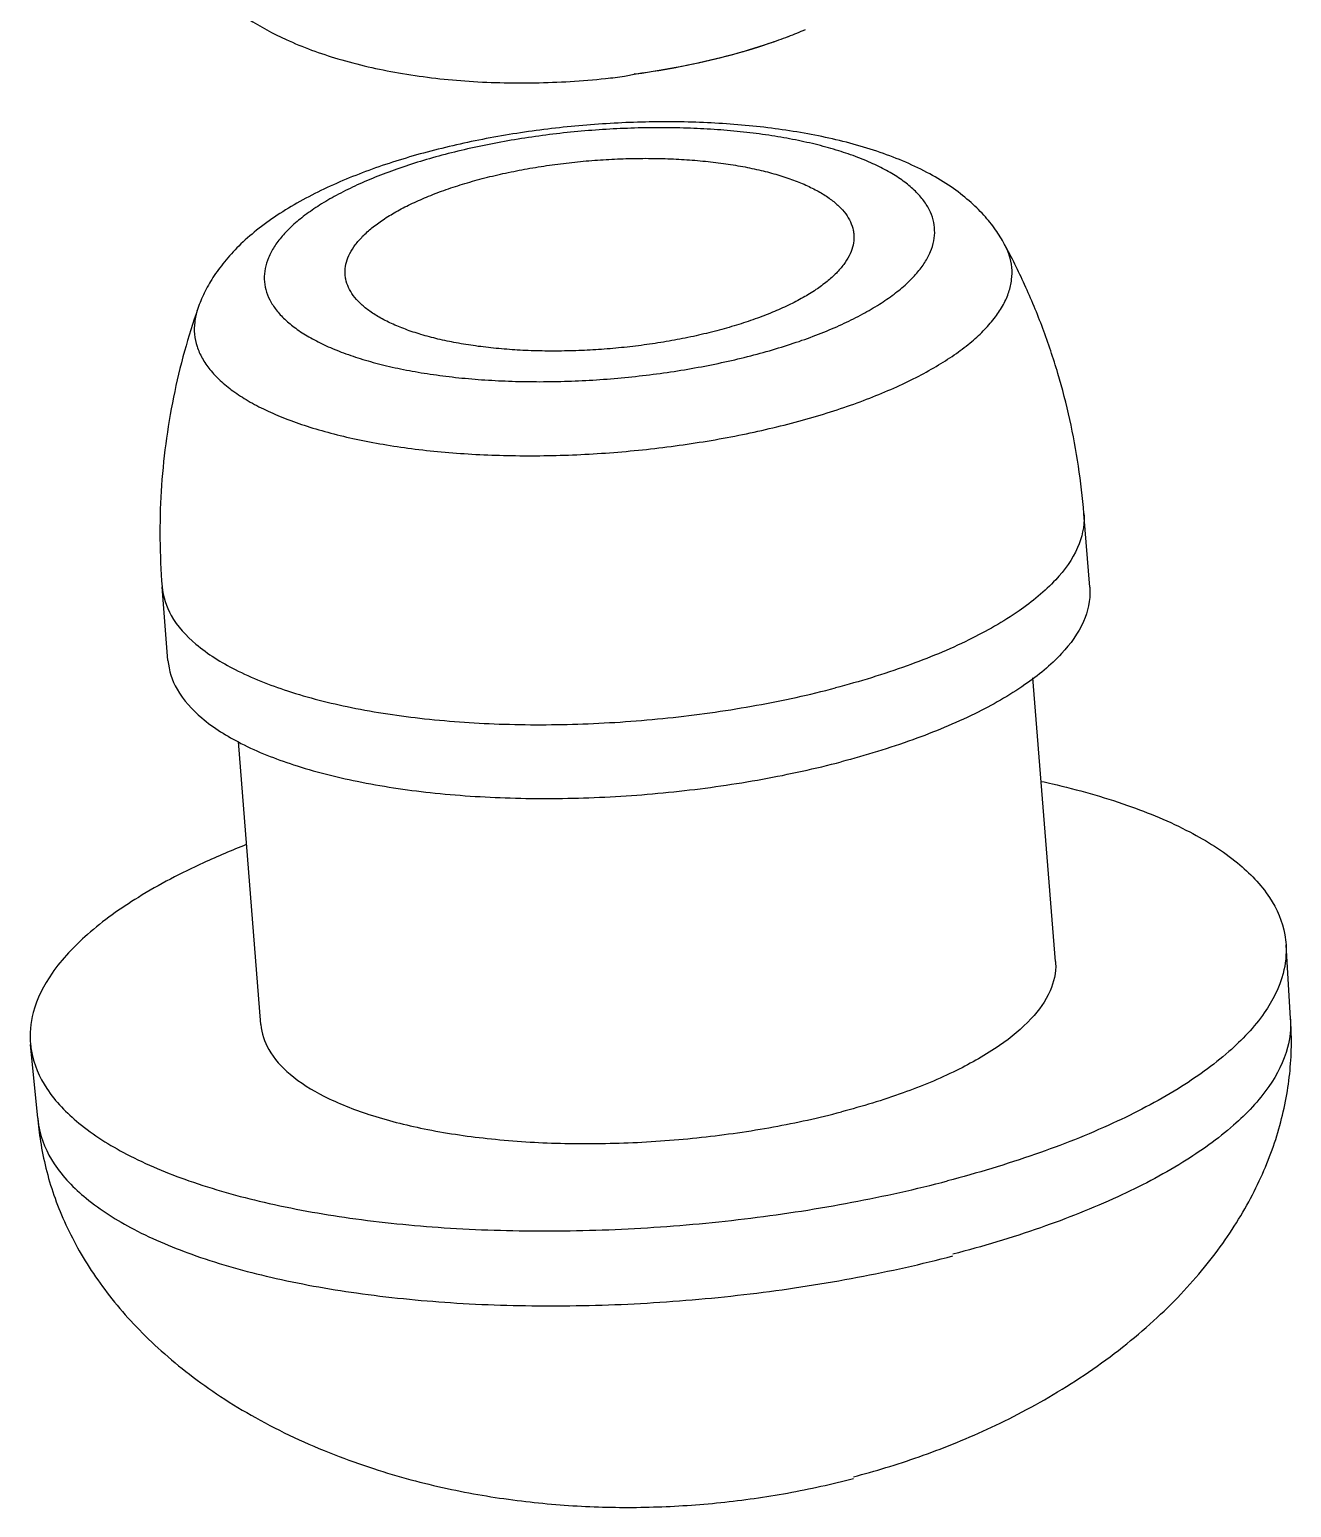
# Model space of a CAD drawing. Header units: millimetres. Extents: x 1571 to 1968, y -272 to 59.
# Drawn here: x 1701.68 to 1709.59, y -272.29 to -263.02 of the extents above; entities that cross this region are included whole.
import ezdxf

# ---------------------------------------------------------------- set-up
doc = ezdxf.new("R2010")
doc.units = ezdxf.units.MM
doc.layers.add('02___PRT_ALL_AXES', color=7, linetype='Continuous')

msp = doc.modelspace()

# ---------------------------------------------------------------- linework, layer by layer
at = {"color": 7, "linetype": 'Continuous'}
for p, q in [((1706.4367, -263.0615), (1706.438, -263.061)), ((1705.4094, -263.3115), (1705.4096, -263.3115)), ((1705.4096, -263.3115), (1705.4702, -263.2971)), ((1705.4097, -263.3115), (1705.4819, -263.2952)), ((1705.4756, -263.2967), (1705.4702, -263.2971)), ((1705.4756, -263.2967), (1705.482, -263.2958))]:
    msp.add_line(p, q, dxfattribs=at)
for centre, radius, start, end in [((1705.2178, -259.8797), 3.4073, 290.98475, 292.90921), ((1704.7386, -257.8991), 5.4473, 277.71894, 277.84331)]:
    msp.add_arc(centre, radius, start, end, dxfattribs=at)
for points, start_tangent, end_tangent in [([(1703.0502, -262.9519), (1703.2868, -263.0806), (1703.6125, -263.2013), (1703.9924, -263.2896), (1704.409, -263.3404), (1704.8464, -263.3522), (1705.2916, -263.3251), (1705.4094, -263.3115)], (0.838936, -0.544231), (0.992003, 0.126218)), ([(1705.482, -263.2955), (1705.7706, -263.2475), (1706.0559, -263.1826), (1706.3198, -263.1037), (1706.4367, -263.0615)], (0.990645, 0.136465), (0.933798, 0.3578)), ([(1705.482, -263.2958), (1705.7673, -263.2485), (1706.0519, -263.1838), (1706.3171, -263.1046), (1706.4367, -263.0615)], (0.990613, 0.136698), (0.933795, 0.357808)), ([(1707.7937, -264.365), (1707.7368, -264.2733), (1707.6635, -264.1822), (1707.5715, -264.0925), (1707.4586, -264.0054), (1707.3247, -263.9236), (1707.1743, -263.8507), (1707.013, -263.7885), (1706.8446, -263.7367), (1706.6704, -263.6942), (1706.4913, -263.6602), (1706.3078, -263.6339), (1706.1203, -263.6148), (1705.9295, -263.6026), (1705.7361, -263.5971), (1705.5409, -263.5981), (1705.3446, -263.6056), (1705.1481, -263.6194), (1704.9524, -263.6393), (1704.7584, -263.6655), (1704.5667, -263.6978), (1704.3784, -263.7362), (1704.1942, -263.7807)], (-0.474955, 0.88001), (-0.967364, -0.253392)), ([(1706.2218, -265.0585), (1706.3764, -265.0149), (1706.5231, -264.9669), (1706.6606, -264.9152), (1706.788, -264.8599), (1706.9043, -264.8015), (1707.0087, -264.7404), (1707.1004, -264.6771), (1707.1789, -264.612), (1707.2434, -264.5456), (1707.2937, -264.4784), (1707.3292, -264.4108), (1707.3497, -264.3434), (1707.3552, -264.2766), (1707.3455, -264.2109), (1707.3207, -264.1467), (1707.281, -264.0846), (1707.2267, -264.025), (1707.1582, -263.9684), (1707.076, -263.915), (1706.9806, -263.8654), (1706.8728, -263.8198), (1706.7533, -263.7786), (1706.6229, -263.7421), (1706.4828, -263.7106), (1706.3337, -263.6842), (1706.1769, -263.6633), (1706.0134, -263.6478), (1705.8444, -263.638), (1705.6712, -263.6339), (1705.4949, -263.6355), (1705.3169, -263.6429), (1705.1385, -263.6559), (1704.9608, -263.6745), (1704.7853, -263.6986), (1704.6132, -263.7279), (1704.4456, -263.7623), (1704.2841, -263.8014)], (0.967364, 0.253392), (-0.967364, -0.253392)), ([(1704.1942, -263.7807), (1704.0185, -263.8304), (1703.8481, -263.8863), (1703.6833, -263.9489), (1703.5248, -264.0187), (1703.3736, -264.0965), (1703.2315, -264.1828), (1703.1023, -264.2769), (1702.9909, -264.3756), (1702.9, -264.4754), (1702.8287, -264.5738), (1702.7741, -264.6709), (1702.7338, -264.7672)], (-0.967364, -0.253392), (-0.329952, -0.943998)), ([(1704.2841, -263.8014), (1704.1295, -263.8451), (1703.9828, -263.893), (1703.8453, -263.9448), (1703.718, -264.0001), (1703.6017, -264.0585), (1703.4973, -264.1195), (1703.4055, -264.1828), (1703.327, -264.2479), (1703.2625, -264.3143), (1703.2123, -264.3815), (1703.1767, -264.4491), (1703.1562, -264.5166), (1703.1507, -264.5834), (1703.1604, -264.6491), (1703.1852, -264.7132), (1703.2249, -264.7753), (1703.2792, -264.8349), (1703.3477, -264.8916), (1703.43, -264.9449), (1703.5253, -264.9946), (1703.6332, -265.0402), (1703.7527, -265.0813), (1703.883, -265.1178), (1704.0232, -265.1494), (1704.1722, -265.1757), (1704.3291, -265.1967), (1704.4926, -265.2121), (1704.6615, -265.2219), (1704.8348, -265.226), (1705.011, -265.2244), (1705.189, -265.2171), (1705.3675, -265.204), (1705.5451, -265.1854), (1705.7206, -265.1614), (1705.8928, -265.1321), (1706.0603, -265.0977), (1706.2218, -265.0585)], (-0.967364, -0.253392), (0.967364, 0.253392)), ([(1704.5176, -263.9529), (1704.6475, -263.9216), (1704.7823, -263.8943), (1704.9208, -263.8714), (1705.0621, -263.853), (1705.2048, -263.8392), (1705.348, -263.8302), (1705.4903, -263.826), (1705.6309, -263.8267), (1705.7683, -263.8322), (1705.9016, -263.8425), (1706.0297, -263.8576), (1706.1515, -263.8773), (1706.2661, -263.9014), (1706.3725, -263.9298), (1706.47, -263.9622), (1706.5575, -263.9983), (1706.6347, -264.038), (1706.7006, -264.0808), (1706.755, -264.1264), (1706.7972, -264.1745), (1706.827, -264.2246), (1706.8441, -264.2764), (1706.8479, -264.3032)], (0.967364, 0.253392), (0.079279, -0.996852)), ([(1703.658, -264.5568), (1703.6575, -264.5306), (1703.666, -264.4767), (1703.6873, -264.4225), (1703.7212, -264.3684), (1703.7675, -264.3148), (1703.8257, -264.262), (1703.8954, -264.2107), (1703.976, -264.1611), (1704.0669, -264.1137), (1704.1674, -264.0688), (1704.2766, -264.0268), (1704.3937, -263.9881), (1704.5176, -263.9529)], (-0.079258, 0.996854), (0.967364, 0.253392)), ([(1706.8479, -264.3032), (1706.8485, -264.3294), (1706.8399, -264.3832), (1706.8186, -264.4374), (1706.7847, -264.4916), (1706.7385, -264.5452), (1706.6802, -264.5979), (1706.6106, -264.6492), (1706.5299, -264.6989), (1706.439, -264.7463), (1706.3385, -264.7912), (1706.2294, -264.8331), (1706.1123, -264.8719), (1705.9883, -264.907)], (0.079279, -0.996852), (-0.967364, -0.253392)), ([(1706.4579, -265.4861), (1706.6372, -265.4356), (1706.8077, -265.3805), (1706.9682, -265.3211), (1707.1178, -265.2578), (1707.2554, -265.191), (1707.3802, -265.1212), (1707.4914, -265.0487), (1707.5882, -264.9741), (1707.6699, -264.8979), (1707.7362, -264.8205), (1707.7865, -264.7424), (1707.8205, -264.6642), (1707.838, -264.5864), (1707.839, -264.5094), (1707.8232, -264.4338), (1707.7937, -264.365)], (0.967364, 0.253392), (-0.474816, 0.880085)), ([(1705.9883, -264.907), (1705.8585, -264.9384), (1705.7236, -264.9656), (1705.5851, -264.9885), (1705.4438, -265.007), (1705.3011, -265.0207), (1705.1579, -265.0298), (1705.0156, -265.034), (1704.875, -265.0333), (1704.7376, -265.0278), (1704.6043, -265.0174), (1704.4762, -265.0024), (1704.3544, -264.9827), (1704.2398, -264.9586), (1704.1334, -264.9302), (1704.036, -264.8978), (1703.9484, -264.8616), (1703.8712, -264.8219), (1703.8053, -264.7792), (1703.7509, -264.7335), (1703.7087, -264.6855), (1703.6789, -264.6353), (1703.6618, -264.5836), (1703.658, -264.5568)], (-0.967364, -0.253392), (-0.079258, 0.996854)), ([(1702.7338, -264.7672), (1702.7314, -264.7744), (1702.7139, -264.8523), (1702.713, -264.9293), (1702.7287, -265.0049), (1702.7609, -265.0787), (1702.8095, -265.1501), (1702.874, -265.2188), (1702.9542, -265.2842), (1703.0493, -265.3459), (1703.159, -265.4036), (1703.2823, -265.4568), (1703.4186, -265.5053), (1703.5669, -265.5487), (1703.7263, -265.5867), (1703.8958, -265.619), (1704.0742, -265.6456), (1704.2604, -265.6661), (1704.4532, -265.6805), (1704.6513, -265.6886), (1704.8535, -265.6905), (1705.0584, -265.686), (1705.2648, -265.6753), (1705.4712, -265.6584), (1705.6763, -265.6354), (1705.8788, -265.6065), (1706.0775, -265.5718), (1706.2709, -265.5316), (1706.4579, -265.4861)], (-0.329886, -0.944021), (0.967364, 0.253392))]:
    msp.add_spline(points, degree=3, dxfattribs=dict(at, start_tangent=start_tangent, end_tangent=end_tangent))
at = {"layer": '02___PRT_ALL_AXES', "color": 7, "linetype": 'Continuous'}
for p, q in [((1708.3279, -266.515), (1708.2911, -266.052)), ((1702.5461, -266.9746), (1702.5093, -266.5117)), ((1708.1131, -268.8615), (1707.9718, -267.0832)), ((1703.1289, -269.2578), (1702.9878, -267.4834)), ((1709.5874, -269.2204), (1709.5593, -268.7568)), ((1701.7298, -269.8451), (1701.6843, -269.3828))]:
    msp.add_line(p, q, dxfattribs=at)
for centre, radius, start, end in [((1709.038, -269.2514), 0.55, 2.97713, 3.23046), ((1703.6298, -269.694), 1.9059, 184.54556, 184.85081), ((1702.2604, -269.8054), 0.5319, 185.36587, 187.94085)]:
    msp.add_arc(centre, radius, start, end, dxfattribs=at)
for points, start_tangent, end_tangent in [([(1708.2911, -266.052), (1708.2571, -265.7562), (1708.2027, -265.4632), (1708.128, -265.1747), (1708.0333, -264.8923), (1707.9195, -264.6178), (1707.7937, -264.365)], (-0.079247, 0.996855), (-0.474955, 0.88001)), ([(1702.7338, -264.7672), (1702.65, -265.0356), (1702.581, -265.3234), (1702.5321, -265.6166), (1702.5037, -265.9135), (1702.496, -266.2124), (1702.5093, -266.5117)], (-0.329952, -0.943998), (0.079247, -0.996855)), ([(1708.291, -266.052), (1708.2919, -266.0654), (1708.2517, -266.2664), (1708.1143, -266.4679), (1707.8846, -266.6631), (1707.5702, -266.8452), (1707.182, -267.0082), (1706.733, -267.1465)], (0.082518, -0.99659), (-0.967364, -0.253392)), ([(1702.5093, -266.5117), (1702.5667, -266.6919), (1702.7214, -266.8715), (1702.9674, -267.0311), (1703.2962, -267.1651), (1703.6967, -267.2691), (1704.1551, -267.3394), (1704.656, -267.3738), (1705.1822, -267.3709), (1705.7158, -267.331), (1706.2387, -267.2553), (1706.733, -267.1465)], (0.082518, -0.99659), (0.967364, 0.253392)), ([(1708.3278, -266.5151), (1708.3287, -266.5284), (1708.2885, -266.7294), (1708.1511, -266.9309), (1707.9214, -267.126), (1707.607, -267.3082), (1707.2188, -267.4712), (1706.7698, -267.6095)], (0.082356, -0.996603), (-0.967364, -0.253392)), ([(1702.5461, -266.9746), (1702.6035, -267.1548), (1702.7583, -267.3345), (1703.0042, -267.494), (1703.333, -267.6281), (1703.7335, -267.7321), (1704.1919, -267.8024), (1704.6928, -267.8367), (1705.219, -267.8339), (1705.7526, -267.794), (1706.2755, -267.7183), (1706.7698, -267.6095)], (0.082356, -0.996603), (0.967364, 0.253392)), ([(1708.0242, -267.7324), (1708.0933, -267.7479), (1708.5644, -267.8828), (1708.9552, -268.0498), (1709.255, -268.2443), (1709.4557, -268.461), (1709.5518, -268.6941), (1709.5591, -268.7567)], (0.976983, -0.213316), (0.056536, -0.998401)), ([(1703.0374, -268.1291), (1702.7688, -268.2431), (1702.3605, -268.4597), (1702.0411, -268.6927), (1701.8194, -268.9357), (1701.7013, -269.1821), (1701.6845, -269.3829)], (-0.930987, -0.365052), (0.093799, -0.995591)), ([(1709.5591, -268.7567), (1709.5407, -268.9372), (1709.4227, -269.1836), (1709.2009, -269.4266), (1708.8815, -269.6596), (1708.4732, -269.8762), (1707.9871, -270.0706), (1707.4364, -270.2374)], (0.056536, -0.998401), (-0.967364, -0.253392)), ([(1708.1131, -268.8616), (1708.1139, -268.8731), (1708.0792, -269.0463), (1707.9608, -269.22), (1707.7627, -269.3883), (1707.4917, -269.5453), (1707.157, -269.6859), (1706.77, -269.805)], (0.082356, -0.996603), (-0.967364, -0.253392)), ([(1703.1289, -269.2577), (1703.1784, -269.4131), (1703.3118, -269.568), (1703.5238, -269.7055), (1703.8072, -269.8211), (1704.1525, -269.9107), (1704.5477, -269.9714), (1704.9795, -270.001), (1705.4331, -269.9985), (1705.8931, -269.9641), (1706.3439, -269.8989), (1706.77, -269.805)], (0.082356, -0.996603), (0.967364, 0.253392)), ([(1706.8456, -272.0934), (1707.0488, -272.0358), (1707.2571, -271.9675), (1707.468, -271.8881), (1707.6836, -271.7952), (1707.9039, -271.6867), (1708.1266, -271.5611), (1708.348, -271.4177), (1708.5599, -271.2594), (1708.7511, -271.0943), (1708.9187, -270.927), (1709.0651, -270.7576), (1709.1922, -270.5858), (1709.3008, -270.4122), (1709.3913, -270.2378), (1709.4642, -270.0635), (1709.5202, -269.8897), (1709.56, -269.7167), (1709.584, -269.5449), (1709.5927, -269.3743), (1709.5875, -269.2204)], (0.967364, 0.253392), (-0.073931, 0.997263)), ([(1709.5873, -269.2229), (1709.5689, -269.4004), (1709.4511, -269.6463), (1709.2298, -269.8887), (1708.9111, -270.1212), (1708.5037, -270.3374), (1708.0187, -270.5313), (1707.4692, -270.6977)], (0.051938, -0.99865), (-0.967364, -0.253392)), ([(1701.6845, -269.3829), (1701.6902, -269.4252), (1701.7863, -269.6583), (1701.987, -269.875), (1702.2868, -270.0695), (1702.6776, -270.2365), (1703.1487, -270.3714), (1703.6872, -270.4704), (1704.2784, -270.531), (1704.9063, -270.5515), (1705.5537, -270.5313), (1706.2029, -270.4709), (1706.8362, -270.372), (1707.4364, -270.2374)], (0.093799, -0.995591), (0.967364, 0.253392)), ([(1701.7307, -269.8552), (1701.7503, -270.0103), (1701.7865, -270.1793), (1701.8383, -270.3469), (1701.9062, -270.5127), (1701.9904, -270.6767), (1702.0917, -270.8384), (1702.2107, -270.9974), (1702.348, -271.1529), (1702.5044, -271.3041), (1702.6805, -271.45), (1702.8768, -271.5895), (1703.0957, -271.7222), (1703.3373, -271.846), (1703.5886, -271.9538), (1703.8354, -272.0419), (1704.0706, -272.1114), (1704.2966, -272.166), (1704.5174, -272.2087), (1704.7362, -272.2413), (1704.9523, -272.2644), (1705.1661, -272.2787), (1705.379, -272.2847), (1705.5913, -272.2825), (1705.8028, -272.2724), (1706.0134, -272.2545), (1706.2235, -272.2286), (1706.433, -272.1948), (1706.642, -272.1528), (1706.8465, -272.1035)], (0.084561, -0.996418), (0.967364, 0.253392)), ([(1701.7337, -269.8789), (1701.7366, -269.8975), (1701.8325, -270.13), (1702.0327, -270.3463), (1702.3319, -270.5404), (1702.7218, -270.707), (1703.1918, -270.8415), (1703.7292, -270.9404), (1704.3191, -271.0009), (1704.9456, -271.0213), (1705.5915, -271.0011), (1706.2393, -270.9409), (1706.8713, -270.8422), (1707.4701, -270.7079)], (0.138244, -0.990398), (0.967364, 0.253392))]:
    msp.add_spline(points, degree=3, dxfattribs=dict(at, start_tangent=start_tangent, end_tangent=end_tangent))

doc.saveas('drawing.dxf')
